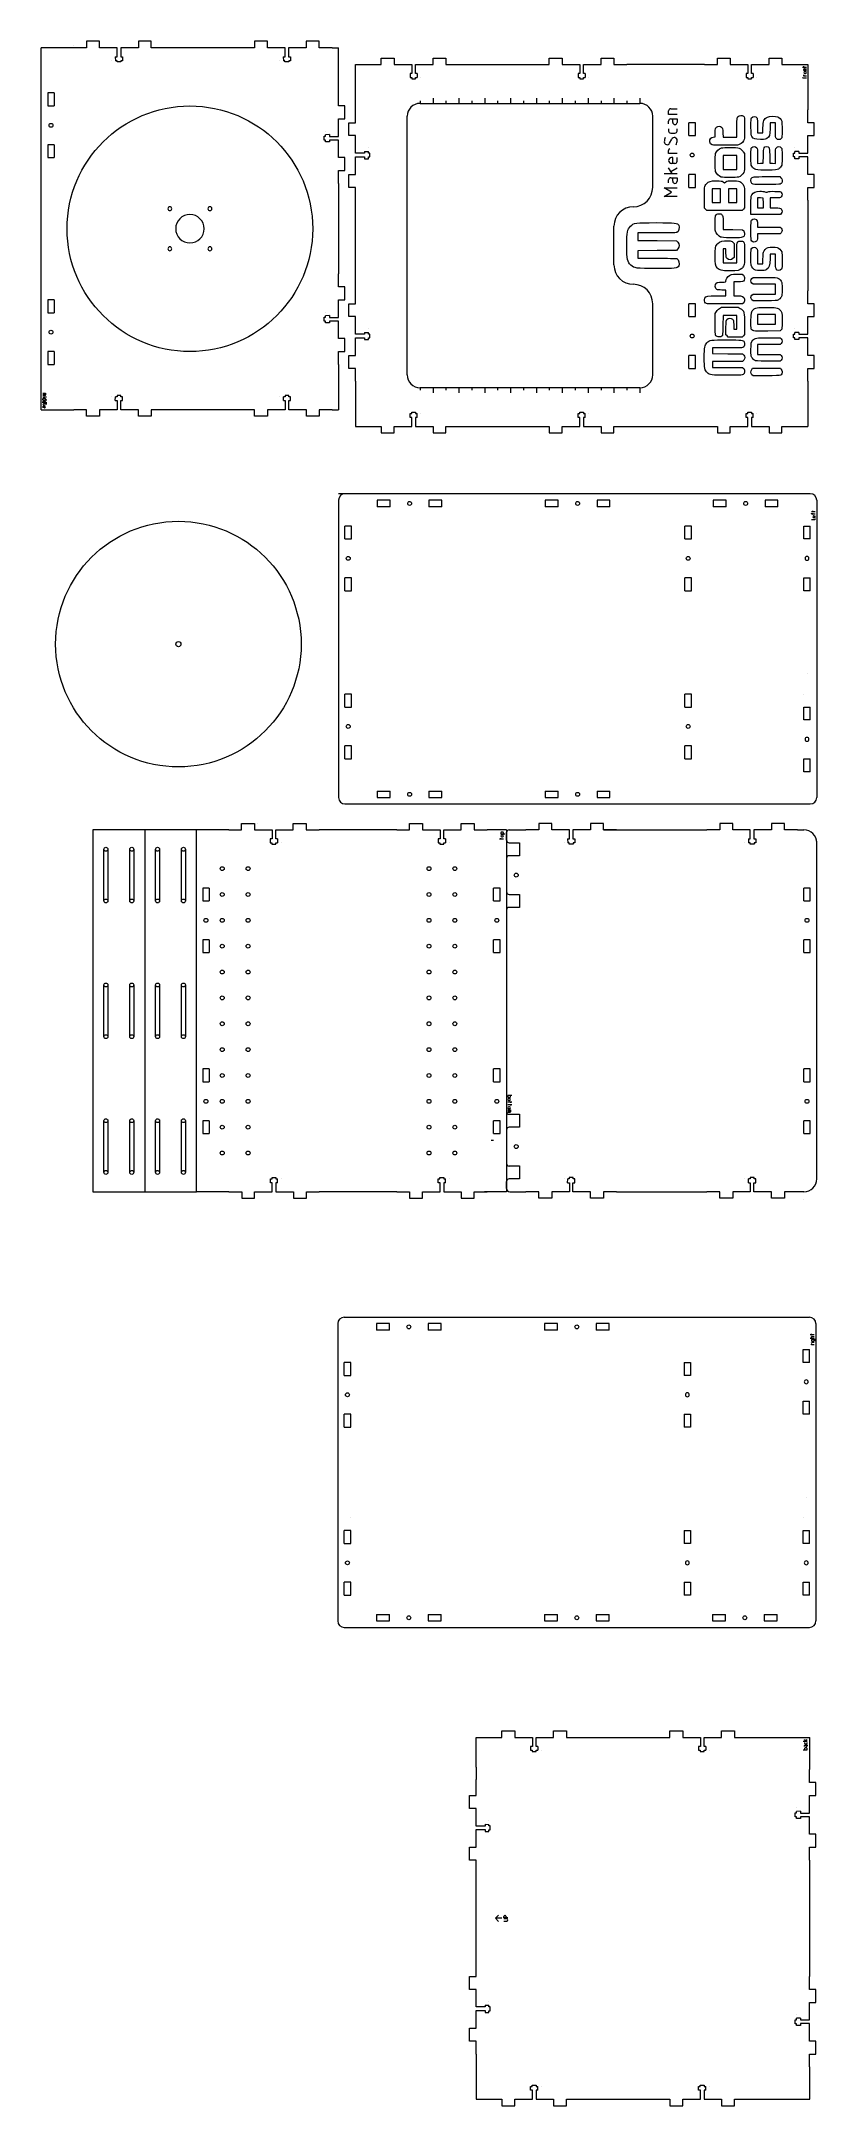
# Model space of a CAD drawing. Header units: millimetres. Extents: x -300 to 300, y -792 to 805.
import ezdxf

# ---------------------------------------------------------------- set-up
doc = ezdxf.new("R2010")
doc.units = ezdxf.units.MM
doc.layers.get('0').update_dxf_attribs({"linetype": 'CONTINUOUS', "lineweight": 0, "true_color": 0x000000})
doc.layers.add('Drawings', color=4, linetype='CONTINUOUS', lineweight=0, true_color=0x00ffff)

# ---------------------------------------------------------------- blocks, each defined once
blk = doc.blocks.new('tgrips')
for p, q in [((0, 0), (10, 0)), ((10, 5), (20, 5)), ((10, 0), (10, 5)), ((20, 5), (20, 0)), ((20, 0), (33.6, 0)), ((33.6, 0), (33.6, -7)), ((36.4, -7), (36.4, 0)), ((36.4, 0), (50, 0)), ((50, 5), (60, 5)), ((50, 0), (50, 5)), ((60, 5), (60, 0)), ((60, 0), (70, 0)), ((70, 0), (70, 0)), ((32.2, -7), (32.2, -10)), ((33.6, -7), (32.2, -7)), ((32.2, -10), (33.5, -10)), ((33.5, -10), (33.5, -11)), ((33.5, -11), (36.5, -11)), ((37.8, -7), (36.4, -7)), ((36.5, -10), (37.7, -10)), ((36.5, -11), (36.5, -10)), ((37.8, -7), (37.7, -10)), ((40.5, -10), (40.5, -10))]:
    blk.add_line(p, q)
blk = doc.blocks.new('slot')
for p, q in [((5, 5), (15, 5)), ((5, 5), (5, 0)), ((5, 0), (15, 0)), ((15, 0), (15, 5)), ((45, 5), (45, 0)), ((45, 5), (55, 5)), ((55, 0), (55, 5)), ((45, 0), (55, 0))]:
    blk.add_line(p, q)
blk.add_circle((30, 2.5), 1.5)
blk = doc.blocks.new('steppernema17')
for centre, radius in [((-15.495, 15.495), 1.5), ((15.495, 15.495), 1.5), ((0, 0), 11), ((-15.495, -15.495), 1.5), ((15.495, -15.495), 1.5)]:
    blk.add_circle(centre, radius)

msp = doc.modelspace()

# ---------------------------------------------------------------- linework, layer by layer
for p, q in [((-274.9, 800), (-300, 800)), ((-300, 520), (-300, 800)), ((-275, 801.7), (-275, 801.7)), ((-145, 800), (-204.9, 800)), ((-75, 800), (-70, 800)), ((-70, 800), (-70, 800)), ((-70, 765), (-70, 800)), ((-56.9, 787), (-46.9, 787)), ((-56.9, 754.2), (-56.9, 787)), ((23.1, 787), (83.1, 787)), ((153.1, 787), (153.1, 787)), ((213.1, 787), (153.1, 787)), ((283.1, 787), (293.1, 787)), ((293.1, 787), (293.1, 752)), ((-299.9, 768.8), (-299.9, 768.7)), ((-56.9, 752), (-56.9, 754.2)), ((-6.9, 757), (163.1, 757)), ((-16.9, 547), (-16.9, 747)), ((173.1, 692), (173.1, 747)), ((-70, 695), (-70, 625)), ((-56.9, 612), (-56.9, 682)), ((158.1, 677), (158.1, 677)), ((293.1, 682), (293.1, 612)), ((143.1, 632), (143.1, 662)), ((158.1, 617), (158.1, 617)), ((173.1, 547), (173.1, 602)), ((-70, 555), (-70, 520)), ((-56.9, 542), (-56.9, 507)), ((163.1, 537), (-6.9, 537)), ((293.1, 542), (293.1, 507)), ((-300, 520), (-274.9, 520)), ((-144.9, 520), (-204.9, 520)), ((-74.9, 520), (-70, 520)), ((-56.9, 507), (-46.9, 507)), ((23.1, 507), (83.1, 507)), ((153.1, 507), (213.1, 507)), ((283.1, 507), (293.1, 507)), ((295, 455), (-70, 455)), ((-70, 450), (-70, 220)), ((-57, 455), (-57, 455)), ((300, 450), (300, 220)), ((292.5, 315.6), (292.5, 315.6)), ((-60, 300), (-60, 300)), ((290, 300), (290, 300)), ((-65, 215), (255.5, 215)), ((255.5, 215), (295, 215)), ((-220, 195), (-260, 195)), ((-260, 195), (-260, -85)), ((-180, 195), (-220, 195)), ((-220, 195), (-220, -85)), ((-155, 195), (-180, 195)), ((-180, -85), (-180, 195)), ((-132.7, 199.7), (-132.7, 199.7)), ((-132.7, 199.7), (-132.7, 199.7)), ((-25, 195), (-85, 195)), ((60, 195), (45, 195)), ((60, 195), (60, -85)), ((60, 187), (60, 193)), ((62, 195), (75, 195)), ((135, 195), (145, 195)), ((145, 195), (215, 195)), ((285, 195), (290, 195)), ((-251.5, 140), (-251.5, 180)), ((-248.5, 180), (-248.5, 140)), ((-231.5, 140), (-231.5, 180)), ((-228.5, 180), (-228.5, 140)), ((-211.5, 140), (-211.5, 180)), ((-208.5, 180), (-208.5, 140)), ((-191.5, 140), (-191.5, 180)), ((-188.5, 180), (-188.5, 140)), ((62, 185), (70, 185)), ((70, 185), (70, 175)), ((300, -75), (300, 186.3)), ((70, 175), (62, 175)), ((62, 145), (70, 145)), ((70, 145), (70, 135)), ((70, 135), (62, 135)), ((-251.5, 35), (-251.5, 75)), ((-248.5, 75), (-248.5, 35)), ((-231.5, 35), (-231.5, 75)), ((-228.5, 75), (-228.5, 35)), ((-211.5, 35), (-211.5, 75)), ((-208.5, 75), (-208.5, 35)), ((-191.5, 35), (-191.5, 75)), ((-188.5, 75), (-188.5, 35)), ((-251.5, -70), (-251.5, -30)), ((-248.5, -30), (-248.5, -70)), ((-231.5, -70), (-231.5, -30)), ((-228.5, -30), (-228.5, -70)), ((-211.5, -70), (-211.5, -30)), ((-208.5, -30), (-208.5, -70)), ((-191.5, -70), (-191.5, -30)), ((-188.5, -30), (-188.5, -70)), ((62, -25), (70, -25)), ((70, -25), (70, -35)), ((48, -45), (50, -45)), ((70, -35), (62, -35)), ((59.9, -52), (59.9, -52)), ((60, -82.5), (60, -77)), ((62, -65), (70, -65)), ((70, -75), (62, -75)), ((70, -65), (70, -75)), ((-260, -85), (-220, -85)), ((-220, -85), (-180, -85)), ((-154.9, -85), (-180, -85)), ((-25, -85), (-84.9, -85)), ((35, -88), (35, -88)), ((60, -85), (43, -85)), ((62.5, -85), (75, -85)), ((145, -85), (215, -85)), ((290, -85), (285, -85)), ((290, -91.2), (290, -91.2)), ((-70.6, -187), (-70.6, -417)), ((-65.6, -182), (254.9, -182)), ((254.9, -182), (294.4, -182)), ((299.4, -187), (299.4, -417)), ((291.9, -321.3), (291.9, -321.3)), ((-60.6, -337), (-60.6, -337)), ((289.4, -337), (289.4, -337)), ((-65.6, -422), (294.4, -422)), ((36.4, -507), (46.4, -507)), ((36.4, -530), (36.4, -507)), ((48.4, -507), (56.4, -507)), ((116.4, -507), (176.4, -507)), ((246.4, -507), (294.6, -507)), ((294.4, -507), (294.4, -532)), ((36.4, -530), (36.4, -539.7)), ((36.4, -542), (36.4, -539.7)), ((294.4, -602), (294.4, -692)), ((36.4, -682), (36.4, -612)), ((36.4, -752), (36.4, -764)), ((36.4, -764), (36.4, -787)), ((294.4, -752), (294.4, -752)), ((294.4, -762), (294.4, -787)), ((36.4, -787), (46.4, -787)), ((116.4, -787), (176.4, -787)), ((246.4, -787), (294.6, -787))]:
    msp.add_line(p, q)
at = {"color": 4, "true_color": 0x00ffff}
for p, q in [((185.3, 748.3), (185.3, 751.1)), ((187, 752.8), (192, 752.8)), ((192, 748.3), (185.3, 748.3)), ((185.3, 741.1), (185.3, 743.3)), ((185.3, 737.2), (185.3, 735.6)), ((187, 745), (192, 745)), ((188.7, 742.2), (188.7, 745)), ((192, 745), (192, 742.2)), ((192, 735.6), (192, 737.2)), ((185.3, 718.3), (185.3, 720.6)), ((186.2, 726.2), (187.8, 729.3)), ((187, 733.9), (190.3, 733.9)), ((182, 702.8), (192, 702.8)), ((192, 718.3), (185.3, 718.3)), ((188.1, 702.8), (185.3, 707.2)), ((187.2, 704.2), (192, 707.2)), ((188.7, 715), (187.6, 715)), ((187.6, 710.6), (190.3, 710.6)), ((188.7, 710.6), (188.7, 715)), ((192, 712.2), (192, 715)), ((187.6, 688.3), (182, 691.7)), ((182, 691.7), (192, 691.7)), ((182, 685), (187.6, 688.3)), ((185.3, 695.6), (185.3, 697.8)), ((187, 699.4), (192, 699.4)), ((188.7, 696.7), (188.7, 699.4)), ((192, 699.4), (192, 696.7)), ((192, 685), (182, 685))]:
    msp.add_line(p, q, dxfattribs=at)
at = {"lineweight": 5}
for p, q in [((176.3, 656.8), (161.5, 656.8)), ((161.5, 656.8), (161.5, 653.9)), ((161.5, 653.9), (161.5, 651)), ((161.5, 651), (176.5, 650.8)), ((176.5, 643.1), (161.5, 643)), ((161.5, 643), (161.5, 640.1)), ((161.5, 640.1), (161.5, 637.2)), ((176.5, 650.8), (191.6, 650.7)), ((191.6, 643.2), (176.5, 643.1)), ((191.6, 650.7), (192.6, 649.5)), ((192.6, 644.4), (191.6, 643.2)), ((161.5, 637.2), (176.3, 637.2)), ((193.2, 631.2), (193.2, 631.2))]:
    msp.add_line(p, q, dxfattribs=at)
at = {"color": 4, "true_color": 0x00ffff}
msp.add_circle((-185, 660), 95, dxfattribs=at)
for centre, radius in [((-193.9, 338.7), 95), ((-193.9, 338.7), 2), ((-250, 180), 1.5), ((-230, 180), 1.5), ((-210, 180), 1.5), ((-190, 180), 1.5), ((-160, 165), 1.5), ((-140, 165), 1.5), ((0, 165), 1.5), ((20, 165), 1.5), ((67.5, 160), 1.5), ((-160, 145), 1.5), ((-140, 145), 1.5), ((0, 145), 1.5), ((20, 145), 1.5), ((-250, 140), 1.5), ((-230, 140), 1.5), ((-210, 140), 1.5), ((-190, 140), 1.5), ((-160, 125), 1.5), ((-140, 125), 1.5), ((0, 125), 1.5), ((20, 125), 1.5), ((-160, 105), 1.5), ((-140, 105), 1.5), ((0, 105), 1.5), ((20, 105), 1.5), ((-160, 85), 1.5), ((-140, 85), 1.5), ((0, 85), 1.5), ((20, 85), 1.5), ((-250, 75), 1.5), ((-230, 75), 1.5), ((-210, 75), 1.5), ((-190, 75), 1.5), ((-160, 65), 1.5), ((-140, 65), 1.5), ((0, 65), 1.5), ((20, 65), 1.5), ((-250, 35), 1.5), ((-230, 35), 1.5), ((-210, 35), 1.5), ((-190, 35), 1.5), ((-160, 45), 1.5), ((-140, 45), 1.5), ((0, 45), 1.5), ((20, 45), 1.5), ((-160, 25), 1.5), ((-140, 25), 1.5), ((0, 25), 1.5), ((20, 25), 1.5), ((-160, 5), 1.5), ((-140, 5), 1.5), ((0, 5), 1.5), ((20, 5), 1.5), ((-160, -15), 1.5), ((-140, -15), 1.5), ((0, -15), 1.5), ((20, -15), 1.5), ((-250, -30), 1.5), ((-230, -30), 1.5), ((-210, -30), 1.5), ((-190, -30), 1.5), ((-160, -35), 1.5), ((-140, -35), 1.5), ((0, -35), 1.5), ((20, -35), 1.5), ((-160, -55), 1.5), ((-140, -55), 1.5), ((0, -55), 1.5), ((20, -55), 1.5), ((67.5, -50), 1.5), ((-250, -70), 1.5), ((-230, -70), 1.5), ((-210, -70), 1.5), ((-190, -70), 1.5)]:
    msp.add_circle(centre, radius)
for centre, radius, start, end in [((-6.9, 747), 10, 90, 180), ((163.1, 747), 10, 360, 90), ((158.1, 692), 15, 270, 360), ((158.1, 662), 15, 90, 180), ((158.1, 632), 15, 180, 270), ((158.1, 602), 15, 360, 90), ((-6.9, 547), 10, 180, 270), ((163.1, 547), 10, 270, 360), ((-65, 450), 5, 90, 180), ((295, 450), 5, 360, 90), ((-65, 220), 5, 180, 270), ((295, 220), 5, 270, 360), ((62, 193), 2, 90, 180), ((290, 185), 10, 360, 90), ((62, 187), 2, 180, 270), ((62, 173), 2, 90, 180), ((62, 147), 2, 180, 270), ((62, 133), 2, 90, 180), ((61.9, -23.1), 1.94, 181.8476, 271.8476), ((62, -37), 2, 90, 180), ((61.9, -63.1), 1.94, 181.8476, 271.8476), ((62, -77), 2, 90, 180), ((290, -75), 10, 270, 360), ((62.5, -82.5), 2.5, 180, 269.9809), ((-65.6, -187), 5, 90, 180), ((294.4, -187), 5, 360, 90), ((-65.6, -417), 5, 180, 270), ((294.4, -417), 5, 270, 360)]:
    msp.add_arc(centre, radius, start, end)
for centre, radius, start, end in [((187, 751.1), 1.67, 90, 180), ((187, 743.3), 1.67, 90, 180), ((187, 735.6), 1.67, 180, 270), ((190.3, 742.2), 1.67, 180, 360), ((190.3, 735.6), 1.67, 270, 360), ((189.4, 727.2), 7.36, 153.0746, 180), ((184.2, 727.2), 2.22, 180, 332.981), ((186.4, 720.6), 1.11, 90, 180), ((189.8, 728.3), 2.22, 360, 152.9812), ((184.6, 728.3), 7.36, 333.075, 360), ((187.6, 712.8), 2.22, 90, 270), ((190.3, 712.2), 1.67, 270, 360), ((187, 697.8), 1.67, 90, 180), ((190.3, 696.7), 1.67, 180, 360)]:
    msp.add_arc(centre, radius, start, end, dxfattribs=at)
at = {"lineweight": 5}
for points in [[(153.1, 647), (153.1, 657.6), (153.4, 659.3), (155.9, 661.9)], [(155.9, 661.9), (158.5, 664.6), (159.6, 664.7), (175.8, 664.7)], [(175.8, 664.7), (190.8, 664.7), (192.2, 664.5), (193.2, 662.7)], [(191.7, 657), (191.4, 656.9), (184.4, 656.8), (176.3, 656.8)], [(193.2, 662.7), (194.1, 660.9), (193.3, 657.6), (191.7, 657)], [(156.2, 631.8), (153.4, 634.4), (153.1, 635.9), (153.1, 647)], [(192.6, 649.5), (194, 648), (194, 645.9), (192.6, 644.4)], [(176.1, 629.2), (160.2, 629.2), (158.8, 629.4), (156.2, 631.8)], [(193.2, 631.2), (192.1, 629.4), (190.6, 629.2), (176.1, 629.2)], [(176.3, 637.2), (184.4, 637.2), (191.4, 637), (191.7, 636.9)], [(191.7, 636.9), (193.3, 636.3), (194.1, 632.8), (193.2, 631.2)]]:
    msp.add_open_spline(points, degree=3, dxfattribs=at)
at = {"layer": 'Drawings'}
for p, q in [((289, 785.1), (292, 785.1)), ((290, 784.8), (290, 785.8)), ((290, 782.5), (290, 783.3)), ((290.5, 783.8), (292, 783.8)), ((289, 777), (289, 777.1)), ((292, 776.5), (289.5, 776.5)), ((292, 782.5), (290, 782.5)), ((290, 778.1), (290, 778.8)), ((292, 778.1), (290, 778.1)), ((290, 776.1), (290, 777.1)), ((291.4, 781.5), (290.7, 781.5)), ((290.7, 780.1), (291.4, 780.1)), ((-6.9, 759), (-6.9, 757)), ((3.1, 761), (3.1, 757)), ((13.1, 759), (13.1, 757)), ((23.1, 761), (23.1, 757)), ((33.1, 759), (33.1, 757)), ((43.1, 761), (43.1, 757)), ((53.1, 759), (53.1, 757)), ((63.1, 761), (63.1, 757)), ((73.1, 759), (73.1, 757)), ((83.1, 761), (83.1, 757)), ((93.1, 759), (93.1, 757)), ((103.1, 761), (103.1, 757)), ((113.1, 759), (113.1, 757)), ((123.1, 761), (123.1, 757)), ((133.1, 759), (133.1, 757)), ((143.1, 761), (143.1, 757)), ((153.1, 759), (153.1, 757)), ((163.1, 761), (163.1, 757)), ((-298.7, 532.9), (-296.7, 532.9)), ((-296.7, 531.9), (-298.7, 531.9)), ((-297.2, 530.9), (-298.7, 530.9)), ((-298.7, 529.9), (-296.7, 529.9)), ((-298.7, 527.5), (-298.7, 528.4)), ((-295.7, 527.5), (-298.7, 527.5)), ((-298.2, 528.9), (-297.2, 528.9)), ((-296.7, 532.9), (-296.7, 531.4)), ((-296.7, 528.4), (-296.7, 527.5)), ((-295.9, 529.9), (-295.7, 529.9)), ((-6.9, 537), (-6.9, 535)), ((3.1, 537), (3.1, 533)), ((13.1, 537), (13.1, 535)), ((23.1, 537), (23.1, 533)), ((33.1, 537), (33.1, 535)), ((43.1, 537), (43.1, 533)), ((53.1, 537), (53.1, 535)), ((63.1, 537), (63.1, 533)), ((73.1, 537), (73.1, 535)), ((83.1, 537), (83.1, 533)), ((93.1, 537), (93.1, 535)), ((103.1, 537), (103.1, 533)), ((113.1, 537), (113.1, 535)), ((123.1, 537), (123.1, 533)), ((133.1, 537), (133.1, 535)), ((143.1, 537), (143.1, 533)), ((153.1, 537), (153.1, 535)), ((163.1, 537), (163.1, 533)), ((-298.7, 525.2), (-298.7, 526)), ((-295.7, 525.2), (-298.7, 525.2)), ((-298.7, 522.4), (-298.7, 521.5)), ((-295.7, 524.2), (-298.4, 524.2)), ((-298.2, 526.5), (-297.2, 526.5)), ((-297.4, 522.9), (-298.2, 522.9)), ((-297.7, 522.9), (-297.7, 521.5)), ((-297.7, 521.5), (-297.4, 521.5)), ((-296.7, 526), (-296.7, 525.2)), ((295.9, 441.2), (298.9, 441.2)), ((295.9, 439.7), (295.9, 439.9)), ((295.9, 435.2), (298.6, 435.2)), ((298.9, 439.2), (296.4, 439.2)), ((296.9, 440.9), (296.9, 441.9)), ((296.9, 438.9), (296.9, 439.9)), ((297.9, 437.9), (297.6, 437.9)), ((297.6, 436.5), (298.4, 436.5)), ((297.9, 436.5), (297.9, 437.9)), ((298.9, 437), (298.9, 437.9)), ((55.6, 192.8), (55.6, 192)), ((55.6, 192), (58.6, 192)), ((57.1, 193.3), (56.1, 193.3)), ((57.6, 192), (57.6, 192.8)), ((54.6, 188), (57.6, 188)), ((55.6, 187.6), (55.6, 188.6)), ((57, 191), (56.3, 191)), ((56.3, 189.6), (57, 189.6)), ((64, -10.6), (61, -10.6)), ((61, -10.6), (61, -11.5)), ((64, -15.6), (61, -15.6)), ((61.5, -12), (62.5, -12)), ((62.3, -13), (61.7, -13)), ((61.7, -14.3), (62.3, -14.3)), ((63, -11.5), (63, -10.6)), ((63, -15.3), (63, -16.3)), ((64, -17.6), (61, -17.6)), ((61, -21.6), (63, -21.6)), ((63, -22.6), (61, -22.6)), ((62.5, -23.6), (61, -23.6)), ((62.3, -19.3), (61.7, -19.3)), ((61.7, -20.6), (62.3, -20.6)), ((63, -17.3), (63, -18.3)), ((63, -21.6), (63, -23.1)), ((294.9, -195.5), (297.9, -195.5)), ((294.9, -198.2), (297.9, -198.2)), ((295, -201.5), (294.9, -201.5)), ((295.9, -195.8), (295.9, -194.8)), ((295.9, -198.2), (295.9, -197.3)), ((298.4, -199.2), (295.9, -199.2)), ((295.9, -199.2), (295.9, -200)), ((297.9, -201.5), (295.9, -201.5)), ((295.9, -203.5), (295.9, -202.8)), ((297.9, -203.5), (295.9, -203.5)), ((296.4, -196.8), (297.9, -196.8)), ((296.4, -200.5), (297.4, -200.5)), ((297.9, -200), (297.9, -199.2)), ((298.9, -200.5), (298.9, -199.7)), ((289.6, -509.9), (292.6, -509.9)), ((291.5, -509.9), (290.6, -508.6)), ((290.6, -510.9), (290.6, -511.4)), ((291.2, -509.4), (292.6, -508.6)), ((292.6, -511.4), (292.6, -510.9)), ((289.6, -516.6), (292.6, -516.6)), ((290.6, -514.1), (290.6, -513.4)), ((290.6, -515.7), (290.6, -516.6)), ((291.1, -511.9), (292.1, -511.9)), ((291.1, -512.9), (292.6, -512.9)), ((292.1, -515.2), (291.1, -515.2)), ((291.6, -513.7), (291.6, -512.9)), ((292.6, -512.9), (292.6, -513.7)), ((292.6, -516.6), (292.6, -515.7)), ((51.4, -647), (53.9, -644.5)), ((56.4, -647), (51.4, -647)), ((51.4, -647), (53.9, -649.5)), ((57.9, -646.5), (57.9, -645.5)), ((60.9, -646.5), (57.9, -646.5)), ((60.1, -647.5), (57.9, -647.5)), ((57.9, -649.1), (60.1, -649.1)), ((58.6, -644.8), (58.9, -644.8)), ((59.6, -645.5), (59.6, -646.5))]:
    msp.add_line(p, q, dxfattribs=at)
at = {"layer": 'Drawings', "color": 4, "lineweight": 5, "true_color": 0x00ffff}
for p, q in [((238.1, 730.9), (238.2, 738.4)), ((254.2, 739.4), (254.2, 734.1)), ((258.4, 734.1), (258.4, 738)), ((264, 741.8), (263.9, 737.2)), ((266, 741.8), (264, 741.8)), ((268.1, 741.8), (266, 741.8)), ((268.1, 736.2), (268.1, 741.8)), ((220, 730.8), (221.3, 731)), ((221.3, 731), (221.4, 734.3)), ((227.4, 734.3), (227.6, 730.9)), ((227.6, 730.9), (232.8, 730.9)), ((232.8, 730.9), (238.1, 730.9)), ((243.2, 719.5), (244.1, 718.2)), ((243.9, 729.1), (243.9, 729.1)), ((254.2, 734.1), (256.3, 734.1)), ((256.3, 734.1), (258.4, 734.1)), ((272.6, 729.8), (272.6, 729.8)), ((232.8, 716.7), (227.5, 716.7)), ((227.5, 716.7), (227.6, 711.3)), ((227.6, 711.3), (227.7, 705.9)), ((227.7, 705.9), (232.9, 705.8)), ((238.1, 716.7), (232.8, 716.7)), ((232.8, 716.7), (232.8, 716.7)), ((232.9, 705.8), (238.1, 705.7)), ((238.1, 711.2), (238.1, 716.7)), ((238.1, 705.7), (238.1, 711.2)), ((243.7, 703.6), (243.7, 703.6)), ((244.1, 718.2), (244.2, 711.6)), ((254.2, 716.2), (254.2, 710.5)), ((254.2, 710.5), (256.4, 710.6)), ((256.4, 710.6), (258.6, 710.7)), ((258.6, 710.7), (258.7, 716.6)), ((263.7, 716.5), (263.7, 710.7)), ((263.7, 710.7), (265.9, 710.6)), ((265.9, 710.6), (268.1, 710.5)), ((268.1, 710.5), (268.1, 716.2)), ((272.5, 708.3), (272.5, 708.3)), ((222.3, 690.9), (219.1, 690.9)), ((219.1, 690.9), (219.1, 685.6)), ((225.6, 690.9), (222.3, 690.9)), ((222.3, 690.9), (222.3, 690.9)), ((225.6, 685.6), (225.6, 690.9)), ((227.5, 696.3), (228.6, 695.6)), ((228.6, 695.6), (229.8, 696.3)), ((234.9, 690.9), (231.7, 690.9)), ((231.7, 690.9), (231.7, 685.6)), ((238.1, 690.9), (234.9, 690.9)), ((234.9, 690.9), (234.9, 690.9)), ((238.1, 685.6), (238.1, 690.9)), ((261.4, 700.3), (271.4, 700.3)), ((271.4, 700.3), (272.3, 699.3)), ((272.9, 695.6), (272.9, 695.6)), ((213.2, 675.8), (213.1, 683.3)), ((214.1, 674.9), (213.2, 675.8)), ((214.9, 674), (214.1, 674.9)), ((228.7, 674), (214.9, 674)), ((219.1, 685.6), (219.1, 680.3)), ((219.1, 680.3), (222.3, 680.3)), ((222.3, 680.3), (225.6, 680.3)), ((225.6, 680.3), (225.6, 685.6)), ((242.4, 674), (228.7, 674)), ((231.7, 685.6), (231.7, 680.3)), ((231.7, 680.3), (234.9, 680.3)), ((234.9, 680.3), (238.1, 680.3)), ((238.1, 680.3), (238.1, 685.6)), ((243.3, 675.1), (242.4, 674)), ((244.2, 676.1), (243.3, 675.1)), ((243.3, 675.1), (243.3, 675.1)), ((244.2, 683.9), (244.2, 676.1)), ((249.1, 671), (249.1, 677.8)), ((260.5, 671), (249.1, 671)), ((256.4, 683.8), (254.2, 683.9)), ((254.2, 683.9), (254.2, 680)), ((254.2, 680), (254.2, 676.1)), ((254.2, 676.1), (256.5, 676.1)), ((258.6, 683.7), (256.4, 683.8)), ((256.4, 683.8), (256.4, 683.8)), ((256.5, 676.1), (258.8, 676.1)), ((258.7, 679.9), (258.6, 683.7)), ((258.8, 676.1), (258.7, 679.9)), ((271.9, 671), (260.5, 671)), ((267.8, 683.8), (263.9, 683.8)), ((263.9, 683.8), (263.9, 680)), ((263.9, 680), (263.9, 676.1)), ((263.9, 676.1), (267.8, 676.1)), ((272.6, 671.8), (271.9, 671)), ((272.6, 671.8), (272.6, 671.8)), ((227.5, 664.7), (227.5, 659.4)), ((227.5, 659.4), (235.1, 659.3)), ((235.1, 659.3), (242.7, 659.2)), ((242.7, 659.2), (243.5, 658.3)), ((254.2, 663.4), (254.2, 661.3)), ((254.2, 661.3), (262.9, 661.3)), ((254.3, 656.1), (254.2, 653.5)), ((263, 656.1), (254.3, 656.1)), ((262.9, 661.3), (271.7, 661.3)), ((271.7, 656.1), (263, 656.1)), ((271.7, 661.3), (272.5, 660.5)), ((272.5, 656.9), (271.7, 656.1)), ((272.5, 656.9), (272.5, 656.9)), ((228.6, 644.5), (227.5, 644.5)), ((227.5, 644.5), (227.5, 639.1)), ((227.5, 639.1), (227.5, 633.6)), ((229.7, 644.5), (228.6, 644.5)), ((229.8, 641.2), (229.7, 644.5)), ((235.1, 649.6), (236, 648.7)), ((236, 648.7), (236, 643.2)), ((236, 643.2), (236, 637.8)), ((238.1, 633.6), (238.1, 641.1)), ((243.8, 654.5), (243.8, 654.5)), ((266, 640.3), (263.9, 640.3)), ((263.9, 640.3), (263.9, 636.7)), ((268.1, 640.3), (266, 640.3)), ((268.1, 635), (268.1, 640.3)), ((227.5, 633.6), (232.8, 633.6)), ((232.8, 633.6), (238.1, 633.6)), ((236, 637.8), (235.2, 636.9)), ((238, 624.8), (242.3, 624.9)), ((242.3, 624.9), (243.3, 624)), ((243.6, 631.5), (243.6, 631.5)), ((254.2, 638.4), (254.2, 632.9)), ((254.2, 632.9), (256.3, 632.9)), ((256.3, 632.9), (258.4, 632.9)), ((258.4, 632.9), (258.4, 636.7)), ((272.8, 628.7), (272.8, 628.7)), ((223.1, 608.1), (229.8, 608.1)), ((229.8, 612.6), (226.5, 612.6)), ((229.8, 610.4), (229.8, 612.6)), ((229.8, 608.1), (229.8, 610.4)), ((238.9, 618.8), (235.9, 618.8)), ((235.9, 618.8), (235.9, 613.4)), ((235.9, 613.4), (235.9, 608.1)), ((235.9, 608.1), (238.6, 608.1)), ((249.9, 621.5), (250.7, 622.3)), ((250.7, 617.1), (249.9, 617.9)), ((249.9, 608.6), (250.7, 609.4)), ((250.7, 622.3), (259.8, 622.3)), ((259.4, 617.1), (250.7, 617.1)), ((250.7, 609.4), (259.4, 609.4)), ((268.1, 617.1), (259.4, 617.1)), ((259.4, 609.4), (268.1, 609.4)), ((268.1, 613.3), (268.1, 617.1)), ((268.1, 609.4), (268.1, 613.3)), ((272.5, 607.1), (272.5, 607.1)), ((221.4, 586.6), (221.5, 594.4)), ((221.5, 594.4), (222.4, 596)), ((224.8, 598.4), (226.4, 599.3)), ((226.4, 599.3), (232.8, 599.3)), ((227.5, 593), (227.4, 585.2)), ((232.8, 593), (227.5, 593)), ((242.7, 601.8), (228.7, 601.8)), ((232.8, 599.3), (239.3, 599.3)), ((238.1, 593), (232.8, 593)), ((238.1, 587.7), (238.1, 593)), ((239.3, 599.3), (240.8, 598.4)), ((243.5, 602.8), (242.7, 601.8)), ((243.5, 602.8), (243.5, 602.8)), ((250.7, 604.3), (249.9, 605.1)), ((259.8, 604.3), (250.7, 604.3)), ((261.2, 593.6), (254.2, 593.6)), ((254.2, 593.6), (254.2, 589.9)), ((268.1, 593.6), (261.2, 593.6)), ((261.2, 593.6), (261.2, 593.6)), ((268.1, 589.9), (268.1, 593.6)), ((229.8, 578), (229.8, 583.6)), ((230.7, 577.1), (229.8, 578)), ((231.6, 576.2), (230.7, 577.1)), ((237, 576.2), (231.6, 576.2)), ((235.8, 585.8), (235.9, 582.4)), ((235.9, 582.4), (237, 582.4)), ((237, 582.4), (238.1, 582.4)), ((242.4, 576.2), (237, 576.2)), ((238.1, 582.4), (238.1, 587.7)), ((243.3, 577.2), (242.4, 576.2)), ((244.2, 578.1), (243.3, 577.2)), ((243.3, 577.2), (243.3, 577.2)), ((244.2, 585.8), (244.2, 578.1)), ((254.2, 589.9), (254.2, 586.2)), ((254.2, 586.2), (261.2, 586.2)), ((261.2, 586.2), (268.1, 586.2)), ((271.7, 580.9), (262.1, 580.8)), ((262.6, 575.6), (271.7, 575.6)), ((268.1, 586.2), (268.1, 589.9)), ((272.5, 581.8), (271.7, 580.9)), ((271.7, 575.6), (272.5, 574.8)), ((272.5, 581.8), (272.5, 581.8)), ((230.9, 567.9), (219.4, 567.9)), ((219.4, 567.9), (219.4, 565.6)), ((219.4, 565.6), (219.4, 563.4)), ((219.4, 563.4), (231.1, 563.3)), ((231.1, 563.3), (242.7, 563.2)), ((242.7, 563.2), (243.5, 562.3)), ((262.9, 570.4), (254.2, 570.4)), ((254.2, 570.4), (254.2, 566.6)), ((254.2, 566.6), (254.2, 562.7)), ((254.2, 562.7), (262.9, 562.7)), ((271.7, 570.4), (262.9, 570.4)), ((262.9, 562.7), (271.7, 562.7)), ((272.5, 571.2), (271.7, 570.4)), ((271.7, 562.7), (272.5, 561.9)), ((231.1, 557.3), (219.4, 557.2)), ((219.4, 557.2), (219.4, 555)), ((219.4, 555), (219.4, 552.7)), ((219.4, 552.7), (230.9, 552.7)), ((242.7, 557.4), (231.1, 557.3)), ((243.5, 558.3), (242.7, 557.4)), ((243.9, 548.1), (243.9, 548.1)), ((249.7, 551.2), (250.4, 552.1)), ((250.7, 546.3), (249.9, 547.1)), ((250.4, 552.1), (261.2, 552.1)), ((261, 546.3), (250.7, 546.3)), ((261.2, 552.1), (271.9, 552.1)), ((271.7, 557.5), (262.4, 557.6)), ((272.5, 558.3), (271.7, 557.5)), ((271.9, 552.1), (272.6, 551.2)), ((272.5, 558.3), (272.5, 558.3)), ((272.9, 547.7), (272.9, 547.7))]:
    msp.add_line(p, q, dxfattribs=at)
at = {"layer": 'Drawings'}
for centre, radius, start, end in [((290.5, 783.3), 0.5, 90, 180), ((289.5, 777), 0.5, 180, 270), ((290.7, 780.8), 0.667, 90, 270), ((290.4, 778.8), 0.333, 90, 180), ((291.4, 780.8), 0.667, 270, 90), ((-298.2, 528.4), 0.5, 90, 180), ((-297.2, 531.4), 0.5, 270, 360), ((-297.2, 528.4), 0.5, 360, 90), ((-298.2, 526), 0.5, 90, 180), ((-298.4, 523.9), 0.333, 90, 180), ((-298.2, 522.4), 0.5, 90, 180), ((-297.4, 522.2), 0.667, 270, 90), ((-297.2, 526), 0.5, 360, 90), ((296.4, 439.7), 0.5, 180, 270), ((297.6, 437.2), 0.667, 90, 270), ((298.4, 437), 0.5, 270, 360), ((298.6, 435.5), 0.333, 270, 360), ((56.1, 192.8), 0.5, 90, 180), ((57.1, 192.8), 0.5, 360, 90), ((56.3, 190.3), 0.667, 90, 270), ((57, 190.3), 0.667, 270, 90), ((61.5, -11.5), 0.5, 180, 270), ((61.7, -13.6), 0.667, 90, 270), ((62.3, -13.6), 0.667, 270, 90), ((62.5, -11.5), 0.5, 270, 360), ((61.7, -20), 0.667, 90, 270), ((62.3, -20), 0.667, 270, 90), ((62.5, -23.1), 0.5, 270, 360), ((296.4, -197.3), 0.5, 90, 180), ((296.4, -200), 0.5, 180, 270), ((296.2, -202.8), 0.333, 90, 180), ((297.4, -200), 0.5, 270, 360), ((298.4, -199.7), 0.5, 360, 90), ((291.1, -511.4), 0.5, 180, 270), ((291.1, -513.4), 0.5, 90, 180), ((291.1, -515.7), 0.5, 90, 180), ((292.1, -513.7), 0.5, 180, 360), ((292.1, -511.4), 0.5, 270, 360), ((292.1, -515.7), 0.5, 360, 90), ((58.6, -645.5), 0.667, 90, 180), ((58.9, -645.5), 0.667, 360, 90), ((60.1, -648.3), 0.833, 270, 90)]:
    msp.add_arc(centre, radius, start, end, dxfattribs=at)
at = {"layer": 'Drawings', "color": 4, "lineweight": 5, "true_color": 0x00ffff}
for points in [[(221.4, 734.3), (221.5, 737.6), (221.6, 737.7), (222.4, 738.5)], [(222.4, 738.5), (223, 739), (223.7, 739.3), (224.4, 739.3)], [(224.4, 739.3), (225.1, 739.3), (225.9, 739), (226.4, 738.5)], [(226.4, 738.5), (227.3, 737.7), (227.3, 737.6), (227.4, 734.3)], [(238.2, 738.4), (238.3, 745.9), (238.3, 746), (239.1, 746.8)], [(239.1, 746.8), (240.1, 747.8), (242.2, 747.9), (243.3, 747)], [(243.3, 747), (244.1, 746.4), (244.1, 746.4), (244.1, 738.2)], [(244.1, 738.2), (244.2, 733.1), (244.1, 729.7), (243.9, 729.1)], [(249.1, 738.7), (249.1, 744), (249.1, 745.2), (249.5, 745.8)], [(249.9, 731.3), (249.3, 732.1), (249.2, 732.7), (249.1, 738.7)], [(249.5, 745.8), (250.5, 747.3), (253.1, 747.1), (253.9, 745.5)], [(253.9, 745.5), (254.1, 745), (254.2, 742.7), (254.2, 739.4)], [(258.4, 738), (258.5, 743.5), (259.1, 745.1), (261.8, 746.4)], [(263.9, 737.2), (263.7, 732.2), (263.4, 731.2), (261.5, 729.8)], [(261.8, 746.4), (263.4, 747.1), (268.2, 747.2), (269.8, 746.5)], [(268.8, 729.8), (268.1, 730.6), (268.1, 731.1), (268.1, 736.2)], [(269.8, 746.5), (271, 746), (272.4, 744.6), (272.9, 743.3)], [(273.2, 736.5), (273.2, 731.1), (273.2, 730.6), (272.6, 729.8)], [(272.9, 743.3), (273.1, 742.8), (273.2, 739.9), (273.2, 736.5)], [(219, 724.8), (217.2, 725.4), (216.6, 728.7), (218.1, 730.1)], [(218.1, 730.1), (218.5, 730.4), (219.3, 730.7), (220, 730.8)], [(229.4, 724.6), (224.2, 724.6), (219.5, 724.7), (219, 724.8)], [(221.8, 718.1), (222.3, 719.9), (224.4, 721.9), (226.2, 722.5)], [(226.2, 722.5), (227.3, 722.7), (229.5, 722.8), (233.7, 722.8)], [(240.4, 725.3), (239, 724.6), (238.4, 724.6), (229.4, 724.6)], [(233.7, 722.8), (239.6, 722.7), (239.6, 722.6), (241, 721.8)], [(243.9, 729.1), (243.3, 727.4), (242, 726), (240.4, 725.3)], [(241, 721.8), (241.7, 721.3), (242.7, 720.3), (243.2, 719.5)], [(249.1, 716), (249.1, 721.7), (249.1, 722.2), (249.7, 722.8)], [(249.7, 722.8), (250.7, 723.8), (252.7, 723.7), (253.6, 722.6)], [(256.5, 729.1), (252, 729.1), (251.4, 729.3), (249.9, 731.3)], [(253.6, 722.6), (254.2, 721.8), (254.2, 721.3), (254.2, 716.2)], [(261.5, 729.8), (260.7, 729.2), (260.2, 729.1), (256.5, 729.1)], [(258.7, 716.6), (258.9, 723.3), (259, 723.5), (261.3, 723.5)], [(261.3, 723.5), (263.4, 723.5), (263.6, 723.1), (263.7, 716.5)], [(268.1, 716.2), (268.1, 721.3), (268.1, 721.8), (268.8, 722.6)], [(270.7, 728.9), (269.7, 728.9), (269.3, 729.1), (268.8, 729.8)], [(268.8, 722.6), (269.7, 723.8), (271.6, 723.8), (272.6, 722.6)], [(272.6, 729.8), (272.1, 729.1), (271.6, 728.9), (270.7, 728.9)], [(272.6, 722.6), (273.2, 721.8), (273.2, 721.3), (273.2, 715.7)], [(221.8, 704.3), (221.2, 706.1), (221.2, 716.3), (221.8, 718.1)], [(226.1, 700), (224.5, 700.4), (222.3, 702.6), (221.8, 704.3)], [(243.7, 703.6), (242.9, 702), (241.1, 700.4), (239.5, 700)], [(244.2, 711.6), (244.2, 705.7), (244.2, 704.8), (243.7, 703.6)], [(249.8, 708.3), (249.1, 709.7), (249.1, 710.2), (249.1, 716)], [(252, 706.1), (250.9, 706.7), (250.3, 707.3), (249.8, 708.3)], [(261.2, 705.4), (253.8, 705.4), (253.3, 705.5), (252, 706.1)], [(270.4, 706.2), (269, 705.4), (268.7, 705.4), (261.2, 705.4)], [(272.5, 708.3), (272, 707.4), (271.3, 706.7), (270.4, 706.2)], [(273.2, 715.7), (273.2, 710.1), (273.2, 709.6), (272.5, 708.3)], [(213.1, 683.3), (213, 691.8), (213.1, 692.9), (214.8, 694.8)], [(214.8, 694.8), (216.6, 696.8), (217.5, 697), (222.3, 697)], [(222.3, 697), (226.1, 697), (226.5, 697), (227.5, 696.3)], [(239.5, 700), (237.9, 699.5), (227.7, 699.5), (226.1, 700)], [(229.8, 696.3), (230.8, 697.1), (231.1, 697.1), (235.4, 697)], [(235.4, 697), (239.8, 696.9), (240, 696.9), (241.3, 696)], [(241.3, 696), (242.1, 695.4), (242.9, 694.4), (243.4, 693.4)], [(243.4, 693.4), (244.2, 691.8), (244.2, 691.7), (244.2, 683.9)], [(250.8, 694.4), (249.4, 694.7), (248.7, 697.1), (249.4, 698.8)], [(249.4, 698.8), (250.1, 700.2), (250.8, 700.3), (261.4, 700.3)], [(249.8, 686.1), (250.9, 688.2), (252.6, 689), (256.1, 689)], [(271.7, 694.5), (270.9, 694.1), (252.1, 694), (250.8, 694.4)], [(256.1, 689), (257.8, 689), (259.2, 688.8), (259.9, 688.5)], [(259.9, 688.5), (261, 688.1), (261.2, 688.1), (262.2, 688.5)], [(262.2, 688.5), (263.1, 688.9), (264.2, 689), (267.7, 688.9)], [(267.7, 688.9), (271.8, 688.8), (272, 688.8), (272.6, 688.1)], [(272.9, 695.6), (272.7, 695.2), (272.2, 694.7), (271.7, 694.5)], [(272.3, 699.3), (273.3, 698.3), (273.5, 696.9), (272.9, 695.6)], [(272.6, 688.1), (273.5, 687), (273.4, 685.6), (272.5, 684.6)], [(221.7, 670.1), (222.3, 671.2), (223, 671.6), (224.5, 671.6)], [(224.5, 671.6), (225.6, 671.6), (226.1, 671.4), (226.7, 670.8)], [(226.7, 670.8), (227.5, 670), (227.5, 669.9), (227.5, 664.7)], [(249.1, 677.8), (249.1, 684.4), (249.1, 684.8), (249.8, 686.1)], [(272.5, 684.6), (271.7, 683.9), (271.5, 683.8), (267.8, 683.8)], [(267.8, 676.1), (271.5, 676.1), (271.7, 676.1), (272.5, 675.3)], [(272.5, 675.3), (273.4, 674.3), (273.5, 672.9), (272.6, 671.8)], [(221.7, 658), (221.2, 659.7), (221.3, 669.2), (221.7, 670.1)], [(225.6, 653.6), (224.1, 654.3), (222.1, 656.4), (221.7, 658)], [(243.5, 658.3), (244.3, 657.3), (244.5, 655.8), (243.8, 654.5)], [(249.1, 658.7), (249.1, 664.6), (249.2, 666.1), (249.6, 666.7)], [(249.7, 650.5), (249.1, 651.3), (249.1, 651.8), (249.1, 658.7)], [(249.6, 666.7), (250.6, 668.1), (253.1, 667.8), (253.9, 666.2)], [(253.9, 666.2), (254.1, 665.8), (254.2, 664.5), (254.2, 663.4)], [(272.5, 660.5), (273, 660), (273.2, 659.3), (273.2, 658.7)], [(273.2, 658.7), (273.2, 658.1), (273, 657.4), (272.5, 656.9)], [(221.4, 638.8), (221.4, 645.4), (221.7, 646.8), (223.5, 648.6)], [(223.2, 629.6), (221.7, 631.3), (221.4, 632.8), (221.4, 638.8)], [(223.5, 648.6), (225.2, 650.3), (227.1, 650.8), (231.3, 650.6)], [(233.8, 653), (228.3, 653.1), (226.4, 653.2), (225.6, 653.6)], [(230.8, 636.9), (230, 637.7), (229.9, 638), (229.8, 641.2)], [(231.3, 650.6), (234, 650.5), (234.3, 650.4), (235.1, 649.6)], [(243.8, 654.5), (243.1, 653.1), (241.6, 652.8), (233.8, 653)], [(238.1, 641.1), (238.1, 648.7), (238.1, 648.7), (238.9, 649.6)], [(238.9, 649.6), (239.5, 650.3), (239.9, 650.5), (241.2, 650.5)], [(241.2, 650.5), (242.4, 650.5), (242.8, 650.3), (243.5, 649.6)], [(243.5, 649.6), (244.2, 648.7), (244.2, 648.7), (244.2, 640.7)], [(244.2, 640.7), (244.2, 633.7), (244.2, 632.6), (243.6, 631.5)], [(249.1, 638.1), (249.1, 643.5), (249.1, 644.2), (249.7, 644.9)], [(253.3, 650.3), (252.2, 649.4), (250.6, 649.5), (249.7, 650.5)], [(249.7, 644.9), (250.6, 646), (252.5, 645.9), (253.5, 644.7)], [(254.2, 653.5), (254.1, 651.3), (254, 650.8), (253.3, 650.3)], [(253.5, 644.7), (254.2, 643.9), (254.2, 643.7), (254.2, 638.4)], [(258.4, 636.7), (258.4, 638.8), (258.6, 641.1), (258.8, 641.8)], [(258.8, 641.8), (259.2, 643.4), (260.8, 645), (262.5, 645.5)], [(262.5, 645.5), (264, 645.9), (267.9, 645.9), (269.4, 645.5)], [(269.4, 645.5), (270.7, 645.1), (272.4, 643.5), (272.9, 642.2)], [(272.9, 642.2), (273.4, 640.8), (273.4, 629.3), (272.8, 628.7)], [(232.7, 627.5), (226.1, 627.5), (225, 627.7), (223.2, 629.6)], [(229.8, 619.5), (229.8, 620.9), (231, 622.9), (232.4, 623.8)], [(235.2, 636.9), (234, 635.7), (232, 635.7), (230.8, 636.9)], [(232.4, 623.8), (233.7, 624.7), (233.9, 624.7), (238, 624.8)], [(242.1, 629.3), (240.3, 627.7), (239.3, 627.5), (232.7, 627.5)], [(243.6, 631.5), (243.3, 630.8), (242.6, 629.8), (242.1, 629.3)], [(243.3, 624), (244.3, 622.9), (244.5, 621.7), (243.9, 620.3)], [(250.5, 629.4), (249.2, 630.8), (249.1, 631.8), (249.1, 638.1)], [(256.5, 627.6), (252.9, 627.6), (251.9, 627.9), (250.5, 629.4)], [(261, 628.3), (260.1, 627.7), (259.3, 627.6), (256.5, 627.6)], [(263.9, 636.7), (263.9, 631.3), (263.3, 629.7), (261, 628.3)], [(268.5, 628.9), (268.2, 629.4), (268.1, 631.8), (268.1, 635)], [(272.8, 628.7), (271.8, 627.2), (269.2, 627.4), (268.5, 628.9)], [(213.4, 606.4), (214.2, 607.9), (215.3, 608.1), (223.1, 608.1)], [(222.7, 612.9), (221.2, 613.7), (221, 616.8), (222.4, 618)], [(222.4, 618), (222.9, 618.5), (223.7, 618.6), (226.4, 618.7)], [(226.5, 612.6), (224.7, 612.6), (223, 612.8), (222.7, 612.9)], [(226.4, 618.7), (229.6, 618.8), (229.8, 618.9), (229.8, 619.5)], [(238.6, 608.1), (240.3, 608.1), (241.8, 607.9), (242.5, 607.7)], [(243.9, 620.3), (243.4, 619.1), (242.3, 618.8), (238.9, 618.8)], [(242.5, 607.7), (244.3, 606.9), (244.8, 604.4), (243.5, 602.8)], [(249.1, 619.7), (249.1, 620.4), (249.4, 621), (249.9, 621.5)], [(249.9, 617.9), (249.4, 618.4), (249.1, 619.1), (249.1, 619.7)], [(249.1, 606.8), (249.1, 607.5), (249.4, 608.1), (249.9, 608.6)], [(259.8, 622.3), (268.6, 622.3), (269, 622.3), (270.3, 621.6)], [(270.3, 621.6), (271.4, 621.1), (272, 620.4), (272.5, 619.4)], [(272.5, 607.1), (272, 606.2), (271.3, 605.5), (270.4, 605)], [(272.5, 619.4), (273.2, 618.1), (273.2, 617.6), (273.2, 613.3)], [(273.2, 613.3), (273.2, 609), (273.2, 608.4), (272.5, 607.1)], [(214, 602.5), (213.1, 603.3), (212.8, 605.1), (213.4, 606.4)], [(228.7, 601.8), (215.4, 601.8), (214.6, 601.9), (214, 602.5)], [(222.4, 596), (223, 596.9), (223.9, 597.8), (224.8, 598.4)], [(230.5, 589.9), (231.6, 591), (233.6, 591), (234.8, 590)], [(240.8, 598.4), (243.9, 596.5), (244.2, 595.4), (244.2, 585.8)], [(249.9, 605.1), (249.4, 605.6), (249.1, 606.2), (249.1, 606.8)], [(249.1, 588.5), (249.1, 595.3), (249.3, 596.1), (251, 597.6)], [(251, 597.6), (252.6, 598.9), (253.9, 599.1), (261.2, 599.1)], [(270.4, 605), (269, 604.3), (268.7, 604.3), (259.8, 604.3)], [(261.2, 599.1), (268.4, 599.1), (269.8, 598.9), (271.3, 597.6)], [(271.3, 597.6), (273.1, 596.1), (273.2, 595.3), (273.2, 588.7)], [(222.9, 576.6), (221.5, 577.2), (221.3, 578.2), (221.4, 586.6)], [(226.6, 576.8), (225.7, 576.2), (224.1, 576), (222.9, 576.6)], [(227.4, 585.2), (227.3, 577.5), (227.3, 577.5), (226.6, 576.8)], [(229.8, 583.6), (229.8, 589.1), (229.8, 589.2), (230.5, 589.9)], [(234.8, 590), (235.7, 589.2), (235.7, 589), (235.8, 585.8)], [(249.7, 581.8), (249.1, 582.4), (249.1, 582.9), (249.1, 588.5)], [(251.4, 580.9), (250.8, 581), (250.1, 581.4), (249.7, 581.8)], [(250.6, 573.8), (252.3, 575.5), (252.8, 575.6), (262.6, 575.6)], [(262.1, 580.8), (256.8, 580.8), (252, 580.8), (251.4, 580.9)], [(273.2, 588.7), (273.2, 582.8), (273.2, 582.7), (272.5, 581.8)], [(213, 560.3), (213, 568.5), (213.2, 569.8), (215.1, 571.8)], [(215.4, 548.6), (213.2, 550.6), (213, 551.8), (213, 560.3)], [(215.1, 571.8), (217.2, 573.9), (218, 574), (230.5, 574)], [(230.5, 574), (242.1, 574), (243.1, 573.9), (243.9, 572.4)], [(242.8, 568.1), (242.5, 567.9), (237.1, 567.9), (230.9, 567.9)], [(243.9, 572.4), (244.6, 571.1), (244, 568.5), (242.8, 568.1)], [(243.5, 562.3), (244.5, 561.1), (244.5, 559.5), (243.5, 558.3)], [(249.1, 566.4), (249.1, 571.4), (249.3, 572.3), (250.6, 573.8)], [(249.8, 560.4), (249.1, 561.7), (249.1, 562.2), (249.1, 566.4)], [(251.8, 558.3), (251.1, 558.7), (250.3, 559.5), (249.8, 560.4)], [(272.5, 574.8), (273, 574.3), (273.2, 573.6), (273.2, 573)], [(273.2, 573), (273.2, 572.4), (273, 571.7), (272.5, 571.2)], [(272.5, 561.9), (273, 561.4), (273.2, 560.8), (273.2, 560.1)], [(273.2, 560.1), (273.2, 559.5), (273, 558.8), (272.5, 558.3)], [(230.7, 546.6), (218.4, 546.6), (217.4, 546.7), (215.4, 548.6)], [(243.9, 548.1), (243.1, 546.7), (241.9, 546.6), (230.7, 546.6)], [(230.9, 552.7), (237.1, 552.7), (242.5, 552.6), (242.8, 552.5)], [(242.8, 552.5), (244, 552.1), (244.6, 549.4), (243.9, 548.1)], [(249.9, 547.1), (248.9, 548.1), (248.8, 550), (249.7, 551.2)], [(262.4, 557.6), (253.4, 557.6), (253.1, 557.6), (251.8, 558.3)], [(272, 546.6), (271.6, 546.4), (267.7, 546.3), (261, 546.3)], [(272.9, 547.7), (272.8, 547.3), (272.3, 546.8), (272, 546.6)], [(272.6, 551.2), (273.3, 550.3), (273.4, 548.9), (272.9, 547.7)]]:
    msp.add_open_spline(points, degree=3, dxfattribs=at)

# ---------------------------------------------------------------- block references
at = {"yscale": -1}
for name, p, rotation in [('tgrips', (-204.9, 800), 180), ('tgrips', (-75, 800), 180), ('tgrips', (-70, 695), 90), ('tgrips', (293.1, 682), 90), ('steppernema17', (-185, 660), 90), ('tgrips', (-70, 555), 90), ('tgrips', (293.1, 542), 90), ('tgrips', (-46.9, 507), 360), ('tgrips', (83.1, 507), 360), ('tgrips', (213.1, 507), 359.9999999999987), ('slot', (290, 375), 90), ('slot', (290, 235), 90), ('tgrips', (145, 195), 180), ('tgrips', (285, 195), 180), ('tgrips', (-154.9, -85), 360), ('tgrips', (-25, -85), 360), ('slot', (289.4, -262), 90), ('slot', (202.4, -212), 270), ('slot', (202.4, -342), 270), ('slot', (289.4, -402), 90), ('tgrips', (294.4, -602), 90), ('tgrips', (294.4, -762), 90), ('tgrips', (46.4, -787), 360), ('tgrips', (176.4, -787), 360)]:
    msp.add_blockref(name, p, dxfattribs=dict(at, rotation=rotation))
for name, p, rotation in [('tgrips', (-46.9, 787), 360), ('tgrips', (83.1, 787), 360), ('tgrips', (213.1, 787), 360), ('slot', (-295, 770), 270), ('tgrips', (-56.9, 682), 90), ('slot', (206.1, 687), 90), ('tgrips', (-56.9, 542), 90), ('slot', (-295, 610), 270), ('slot', (206.1, 547), 90), ('tgrips', (-204.9, 520), 180), ('tgrips', (-74.9, 520), 180), ('slot', (15, 450), 180), ('slot', (145, 450), 180), ('slot', (275, 450), 180), ('slot', (-60, 375), 90), ('slot', (203, 375), 90), ('slot', (-60, 245), 90), ('slot', (203, 245), 90), ('slot', (-45, 220), 360), ('slot', (85, 220), 360), ('tgrips', (-155, 195), 360), ('tgrips', (-25, 195), 360), ('slot', (-175.1, 155), 270), ('slot', (55, 95), 90), ('slot', (295, 95), 90), ('slot', (-175.1, 15), 270), ('slot', (55, -45), 90), ('slot', (295, -45), 90), ('tgrips', (145, -85), 180), ('tgrips', (285, -85), 180), ('slot', (14.4, -187), 180), ('slot', (144.4, -187), 180), ('slot', (-60.6, -272), 90), ('slot', (-60.6, -402), 90), ('slot', (-45.6, -417), 360), ('slot', (84.4, -417), 360), ('slot', (214.4, -417), 360), ('tgrips', (46.4, -507), 360), ('tgrips', (176.4, -507), 360), ('tgrips', (36.4, -612), 90), ('tgrips', (36.4, -752), 90)]:
    msp.add_blockref(name, p, dxfattribs=dict(rotation=rotation))

doc.saveas('drawing.dxf')
